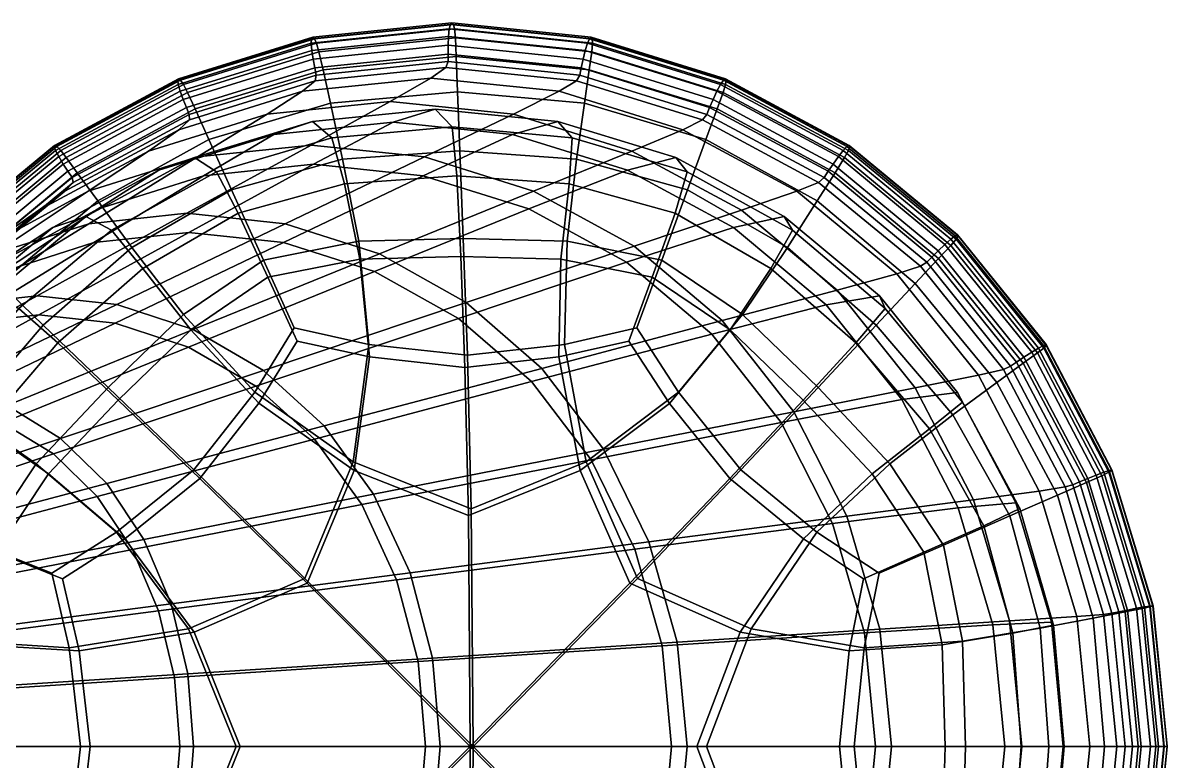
# Model space of a CAD drawing. Extents: x -2.36 to 6.61, y -1.55 to 1.55.
# Drawn here: x 5.462 to 6.605, y -0.014 to 0.724 of the extents above; entities that cross this region are included whole.
import ezdxf

# ---------------------------------------------------------------- set-up
doc = ezdxf.new("R2010")
doc.units = 0
doc.layers.add('HEAD', color=252, linetype='CONTINUOUS')

msp = doc.modelspace()

# ---------------------------------------------------------------- meshes
at = {"layer": 'HEAD'}
mesh = msp.add_polyface(dxfattribs=at)
corners = [(5.8618, 0.5708, 1.8595), (5.7222, 0.5041, 1.7092), (5.6276, 0.514, 1.7332), (5.752, 0.5822, 1.8814), (5.8905, 0.6197, 2.0827), (5.8736, 0.6372, 2.0404), (5.751, 0.625, 2.0599), (5.7703, 0.6088, 2.1008), (5.7832, 0.5627, 2.1423), (5.6553, 0.5747, 2.1179), (5.6769, 0.5334, 2.1568), (5.8954, 0.5708, 2.1268), (5.8318, 0.6244, 1.9799), (5.6421, 0.5707, 1.9033), (5.7125, 0.6121, 2.0004), (5.951, 0.6121, 1.9593), (5.9962, 0.625, 2.0204), (6.0106, 0.6088, 2.0628), (6.0074, 0.5627, 2.1068), (5.6257, 0.5332, 1.727), (5.7237, 0.5228, 1.7013), (5.863, 0.5896, 1.8486), (5.7497, 0.6014, 1.8719), (5.7502, 0.7078, 2.0696), (5.889, 0.7221, 2.0475), (5.8904, 0.7236, 2.0565), (5.7513, 0.7093, 2.0787), (5.7499, 0.7033, 2.062), (5.8878, 0.7175, 2.0401), (5.753, 0.7078, 2.0876), (5.8919, 0.7221, 2.0655), (5.893, 0.7175, 2.073), (5.7551, 0.7033, 2.0949), (5.7575, 0.6947, 2.1004), (5.8939, 0.7087, 2.0788), (5.8947, 0.6901, 2.0883), (5.7617, 0.6768, 2.1091), (5.769, 0.6432, 2.1276), (5.896, 0.6547, 2.1084), (5.8982, 0.5958, 2.1459), (5.7811, 0.5874, 2.1621), (5.6475, 0.6071, 2.1459), (5.6702, 0.5567, 2.1775), (5.9017, 0.508, 2.2043), (5.7973, 0.5053, 2.2159), (5.8866, 0.6923, 2.0319), (5.8867, 0.7012, 2.0328), (5.7519, 0.6873, 2.0543), (5.7534, 0.6786, 2.0531), (5.8866, 0.6849, 2.0318), (5.7549, 0.6714, 2.0528), (5.8871, 0.7101, 2.0353), (5.7505, 0.696, 2.057), (6.0197, 0.6786, 2.0108), (6.0215, 0.6873, 2.0114), (6.0183, 0.6714, 2.0109), (5.7057, 0.6324, 1.9862), (5.6363, 0.5896, 1.8954), (5.8288, 0.6451, 1.9644), (5.7412, 0.6552, 2.0329), (5.8694, 0.6684, 2.0118), (5.7539, 0.6656, 2.0502), (5.8844, 0.679, 2.0293), (5.9977, 0.6552, 1.9908), (6.015, 0.6656, 2.0085), (5.9519, 0.6324, 1.9426)]
mesh.append_faces([[corners[k] for k in face] for face in [(0, 1, 2, 3), (4, 5, 6, 7), (8, 7, 9, 10), (11, 4, 7, 8), (12, 3, 13, 14), (5, 12, 14, 6), (15, 0, 3, 12), (16, 15, 12, 5), (17, 16, 5, 4), (18, 17, 4, 11), (19, 20, 21, 22), (23, 24, 25, 26), (27, 28, 24, 23), (29, 30, 31, 32), (26, 25, 30, 29), (33, 34, 35, 36), (32, 31, 34, 33), (37, 38, 39, 40), (36, 35, 38, 37), (41, 37, 40, 42), (39, 43, 44, 40), (45, 46, 47, 48), (49, 45, 48, 50), (51, 28, 27, 52), (46, 51, 52, 47), (53, 54, 46, 45), (55, 53, 45, 49), (56, 57, 22, 58), (59, 56, 58, 60), (61, 59, 60, 62), (50, 61, 62, 49), (62, 60, 63, 64), (49, 62, 64, 55), (58, 22, 21, 65), (60, 58, 65, 63)]])
mesh = msp.add_polyface(dxfattribs=at)
corners = [(6.2306, 0.5165, 2.0281), (6.2225, 0.5299, 1.984), (6.114, 0.5889, 2.0011), (6.1255, 0.5747, 2.0437), (6.1717, 0.519, 1.9214), (6.0658, 0.5764, 1.9395), (5.9674, 0.5376, 1.8386), (5.8618, 0.5708, 1.8595), (5.951, 0.6121, 1.9593), (5.9962, 0.625, 2.0204), (6.0106, 0.6088, 2.0628), (6.1134, 0.5334, 2.0877), (6.0074, 0.5627, 2.1068), (6.0278, 0.7078, 2.0254), (6.1616, 0.6663, 2.0042), (6.1636, 0.6677, 2.0131), (6.0296, 0.7093, 2.0344), (6.0258, 0.7033, 2.0181), (6.1587, 0.6621, 1.997), (5.889, 0.7221, 2.0475), (5.8904, 0.7236, 2.0565), (5.8878, 0.7175, 2.0401), (6.0307, 0.7078, 2.0434), (6.1644, 0.6663, 2.0222), (6.1639, 0.6621, 2.0299), (6.031, 0.7033, 2.051), (5.8919, 0.7221, 2.0655), (5.893, 0.7175, 2.073), (6.0302, 0.6947, 2.057), (6.1614, 0.6541, 2.0361), (6.1555, 0.6377, 2.0462), (6.0276, 0.6768, 2.0668), (5.8939, 0.7087, 2.0788), (5.8947, 0.6901, 2.0883), (6.0228, 0.6432, 2.0872), (6.1442, 0.6071, 2.0669), (6.1257, 0.5567, 2.105), (6.015, 0.5874, 2.1249), (5.896, 0.6547, 2.1084), (5.8982, 0.5958, 2.1459), (6.0055, 0.5053, 2.1827), (5.9017, 0.508, 2.2043), (6.0236, 0.696, 2.0136), (5.8871, 0.7101, 2.0353), (6.1551, 0.6553, 1.9927), (6.0215, 0.6873, 2.0114), (5.8867, 0.7012, 2.0328), (6.1514, 0.6471, 1.9907), (6.1479, 0.6389, 1.9904), (6.0197, 0.6786, 2.0108), (6.1451, 0.6321, 1.9907), (6.0183, 0.6714, 2.0109), (6.015, 0.6656, 2.0085), (5.9977, 0.6552, 1.9908), (6.1212, 0.6168, 1.9705), (6.1407, 0.6266, 1.9884), (5.9519, 0.6324, 1.9426), (5.863, 0.5896, 1.8486), (5.972, 0.5553, 1.8263), (6.0703, 0.5955, 1.9216), (6.0725, 0.5002, 1.8059), (6.1797, 0.5362, 1.9024), (6.2352, 0.5553, 1.9518)]
mesh.append_faces([[corners[k] for k in face] for face in [(0, 1, 2, 3), (1, 4, 5, 2), (5, 6, 7, 8), (2, 5, 8, 9), (3, 2, 9, 10), (11, 3, 10, 12), (13, 14, 15, 16), (17, 18, 14, 13), (19, 13, 16, 20), (21, 17, 13, 19), (22, 23, 24, 25), (16, 15, 23, 22), (26, 22, 25, 27), (20, 16, 22, 26), (28, 29, 30, 31), (25, 24, 29, 28), (32, 28, 31, 33), (27, 25, 28, 32), (34, 35, 36, 37), (31, 30, 35, 34), (38, 34, 37, 39), (33, 31, 34, 38), (40, 41, 39, 37), (42, 17, 21, 43), (44, 18, 17, 42), (45, 42, 43, 46), (47, 44, 42, 45), (48, 47, 45, 49), (50, 48, 49, 51), (52, 53, 54, 55), (51, 52, 55, 50), (56, 57, 58, 59), (53, 56, 59, 54), (59, 58, 60, 61), (54, 59, 61, 62)]])
mesh = msp.add_polyface(dxfattribs=at)
corners = [(5.7703, 0.6088, 2.1008), (5.751, 0.625, 2.0599), (5.6331, 0.5889, 2.0786), (5.6553, 0.5747, 2.1179), (5.7125, 0.6121, 2.0004), (5.6421, 0.5707, 1.9033), (5.5362, 0.5375, 1.9245), (5.5976, 0.5763, 2.0202), (5.4916, 0.5189, 2.0386), (5.5245, 0.5299, 2.0963), (5.5502, 0.5165, 2.1355), (5.5275, 0.5228, 1.7529), (5.6257, 0.5332, 1.727), (5.7497, 0.6014, 1.8719), (5.6363, 0.5896, 1.8954), (5.4929, 0.5999, 2.1105), (5.6164, 0.6663, 2.0909), (5.6173, 0.6677, 2.1), (5.4935, 0.6011, 2.1197), (5.4943, 0.5961, 2.1027), (5.617, 0.6621, 2.0831), (5.7502, 0.7078, 2.0696), (5.7513, 0.7093, 2.0787), (5.7499, 0.7033, 2.062), (5.6193, 0.6663, 2.1089), (5.753, 0.7078, 2.0876), (5.7551, 0.7033, 2.0949), (5.6222, 0.6621, 2.1161), (5.4958, 0.5999, 2.1285), (5.4995, 0.5961, 2.1356), (5.5051, 0.5889, 2.1406), (5.6263, 0.6541, 2.1212), (5.6338, 0.6377, 2.1292), (5.5161, 0.5738, 2.1482), (5.7575, 0.6947, 2.1004), (5.7617, 0.6768, 2.1091), (5.769, 0.6432, 2.1276), (5.6475, 0.6071, 2.1459), (5.5365, 0.5456, 2.1646), (5.7534, 0.6786, 2.0531), (5.7519, 0.6873, 2.0543), (5.622, 0.6471, 2.075), (5.6252, 0.6389, 2.0735), (5.7549, 0.6714, 2.0528), (5.628, 0.6321, 2.0729), (5.7505, 0.696, 2.057), (5.619, 0.6553, 2.0779), (5.4976, 0.5899, 2.0973), (5.5021, 0.5825, 2.094), (5.5068, 0.5752, 2.0924), (5.5109, 0.569, 2.0916), (5.512, 0.5641, 2.0888), (5.5036, 0.5553, 2.072), (5.6177, 0.6168, 2.0532), (5.6282, 0.6266, 2.0703), (5.4776, 0.5362, 2.0268), (5.5871, 0.5955, 2.0073), (5.5271, 0.5553, 1.918), (5.7057, 0.6324, 1.9862), (5.7412, 0.6552, 2.0329), (5.7539, 0.6656, 2.0502)]
mesh.append_faces([[corners[k] for k in face] for face in [(0, 1, 2, 3), (4, 5, 6, 7), (1, 4, 7, 2), (2, 7, 8, 9), (3, 2, 9, 10), (11, 12, 13, 14), (15, 16, 17, 18), (19, 20, 16, 15), (16, 21, 22, 17), (20, 23, 21, 16), (24, 25, 26, 27), (17, 22, 25, 24), (28, 24, 27, 29), (18, 17, 24, 28), (30, 31, 32, 33), (29, 27, 31, 30), (31, 34, 35, 32), (27, 26, 34, 31), (32, 35, 36, 37), (33, 32, 37, 38), (39, 40, 41, 42), (43, 39, 42, 44), (45, 23, 20, 46), (40, 45, 46, 41), (46, 20, 19, 47), (41, 46, 47, 48), (42, 41, 48, 49), (44, 42, 49, 50), (51, 52, 53, 54), (50, 51, 54, 44), (52, 55, 56, 53), (56, 57, 14, 58), (53, 56, 58, 59), (54, 53, 59, 60), (44, 54, 60, 43)]])
mesh = msp.add_polyface(dxfattribs=at)
corners = [(6.3232, 0.4382, 2.0145), (6.3177, 0.4506, 1.969), (6.2225, 0.5299, 1.984), (6.2306, 0.5165, 2.0281), (6.294, 0.4036, 2.0637), (6.209, 0.4781, 2.0749), (6.2643, 0.4417, 1.9056), (6.1717, 0.519, 1.9214), (6.3399, 0.347, 1.8927), (6.2194, 0.3241, 1.7893), (6.1501, 0.4124, 1.8027), (6.3957, 0.354, 1.9561), (6.2414, 0.3465, 2.1326), (6.3103, 0.2728, 2.1167), (6.3675, 0.3176, 2.0498), (6.1683, 0.4167, 2.1393), (6.1616, 0.6663, 2.0042), (6.2851, 0.5999, 1.9845), (6.2873, 0.6011, 1.9934), (6.1636, 0.6677, 2.0131), (6.1587, 0.6621, 1.997), (6.2814, 0.5961, 1.9775), (6.1644, 0.6663, 2.0222), (6.2879, 0.5999, 2.0025), (6.2866, 0.5961, 2.0104), (6.1639, 0.6621, 2.0299), (6.2826, 0.5889, 2.0169), (6.3888, 0.5011, 2), (6.3766, 0.4879, 2.0116), (6.2733, 0.5738, 2.0278), (6.1614, 0.6541, 2.0361), (6.1555, 0.6377, 2.0462), (6.2553, 0.5456, 2.0502), (6.3532, 0.463, 2.0356), (6.3143, 0.4213, 2.0797), (6.2256, 0.4991, 2.0915), (6.1442, 0.6071, 2.0669), (6.1257, 0.5567, 2.105), (6.3279, 0.2828, 2.1315), (6.2565, 0.3592, 2.1479), (6.3909, 0.3316, 2.0652), (6.1792, 0.2768, 2.2305), (6.1169, 0.3543, 2.2286), (6.1807, 0.4319, 2.1549), (6.2663, 0.5752, 1.9715), (6.2713, 0.5825, 1.9717), (6.1514, 0.6471, 1.9907), (6.1479, 0.6389, 1.9904), (6.37, 0.4895, 1.955), (6.3764, 0.4958, 1.955), (6.2623, 0.569, 1.9721), (6.1451, 0.6321, 1.9907), (6.3649, 0.4843, 1.9557), (6.2766, 0.5899, 1.9733), (6.1551, 0.6553, 1.9927), (6.383, 0.5021, 1.9564), (6.3889, 0.5073, 1.9604), (6.2754, 0.4564, 1.8855), (6.1604, 0.4259, 1.7881), (6.232, 0.3347, 1.7739), (6.3534, 0.3586, 1.8719), (6.2352, 0.5553, 1.9518), (6.1797, 0.5362, 1.9024), (6.335, 0.4727, 1.9355), (6.2568, 0.5641, 1.9699), (6.3585, 0.4802, 1.9536), (6.1407, 0.6266, 1.9884), (6.1212, 0.6168, 1.9705)]
mesh.append_faces([[corners[k] for k in face] for face in [(0, 1, 2, 3), (4, 0, 3, 5), (1, 6, 7, 2), (8, 9, 10, 6), (11, 8, 6, 1), (4, 12, 13, 14), (15, 12, 4, 5), (16, 17, 18, 19), (20, 21, 17, 16), (22, 23, 24, 25), (19, 18, 23, 22), (26, 27, 28, 29), (30, 26, 29, 31), (25, 24, 26, 30), (32, 33, 34, 35), (29, 28, 33, 32), (36, 32, 35, 37), (31, 29, 32, 36), (38, 39, 34, 40), (39, 41, 42, 43), (34, 39, 43, 35), (44, 45, 46, 47), (48, 49, 45, 44), (50, 44, 47, 51), (52, 48, 44, 50), (53, 21, 20, 54), (55, 56, 21, 53), (45, 53, 54, 46), (49, 55, 53, 45), (57, 58, 59, 60), (61, 62, 57, 63), (64, 61, 63, 65), (66, 67, 61, 64), (50, 64, 65, 52), (51, 66, 64, 50)]])
mesh = msp.add_polyface(dxfattribs=at)
corners = [(5.6276, 0.514, 1.7332), (5.4777, 0.4317, 1.5565), (5.4011, 0.4233, 1.5835), (5.5327, 0.5039, 1.7574), (5.6421, 0.5707, 1.9033), (5.4413, 0.4747, 1.7808), (5.5362, 0.5375, 1.9245), (5.752, 0.5822, 1.8814), (5.6945, 0.3604, 1.4818), (5.4922, 0.2927, 1.299), (5.4414, 0.3238, 1.3239), (5.6272, 0.3994, 1.5047), (5.3859, 0.3429, 1.3516), (5.554, 0.4235, 1.5299), (5.7222, 0.5041, 1.7092), (5.8131, 0.475, 1.6863), (5.5976, 0.5763, 2.0202), (5.4384, 0.4841, 1.944), (5.4916, 0.5189, 2.0386), (5.5245, 0.5299, 2.0963), (5.3987, 0.4416, 2.0545), (5.4293, 0.4506, 2.1119), (5.5502, 0.5165, 2.1355), (5.4577, 0.4382, 2.151), (5.5815, 0.4781, 2.1742), (5.4967, 0.4036, 2.1899), (5.6769, 0.5334, 2.1568), (5.6553, 0.5747, 2.1179), (5.6295, 0.4167, 2.225), (5.6976, 0.3433, 2.278), (5.7357, 0.4053, 2.251), (5.7065, 0.4694, 2.2066), (5.5569, 0.3465, 2.2414), (5.6385, 0.2681, 2.2989), (5.4873, 0.2728, 2.2476), (5.423, 0.3177, 2.1993), (5.3961, 0.4421, 1.581), (5.476, 0.4508, 1.5521), (5.6257, 0.5332, 1.727), (5.5275, 0.5228, 1.7529), (5.4328, 0.4926, 1.778), (5.6363, 0.5896, 1.8954), (5.5271, 0.5553, 1.918), (5.3875, 0.3615, 1.3459), (5.4459, 0.3411, 1.3162), (5.6319, 0.4169, 1.4966), (5.5556, 0.4421, 1.5236), (5.4993, 0.3081, 1.2895), (5.5456, 0.2631, 1.2668), (5.7629, 0.3207, 1.4511), (5.702, 0.376, 1.4721), (5.8179, 0.4926, 1.6769), (5.7237, 0.5228, 1.7013), (5.399, 0.5011, 2.1575), (5.5051, 0.5889, 2.1406), (5.5161, 0.5738, 2.1482), (5.4128, 0.4879, 2.1649), (5.5365, 0.5456, 2.1646), (5.6475, 0.6071, 2.1459), (5.6702, 0.5567, 2.1775), (5.5706, 0.4991, 2.1956), (5.4388, 0.463, 2.1811), (5.4821, 0.4213, 2.212), (5.6221, 0.4319, 2.2437), (5.547, 0.3592, 2.2607), (5.6934, 0.3543, 2.296), (5.6325, 0.2768, 2.3175), (5.702, 0.4865, 2.2248), (5.7327, 0.4186, 2.2685), (5.4749, 0.2828, 2.2671), (5.4052, 0.3316, 2.2219), (5.4083, 0.4843, 2.1079), (5.4104, 0.4802, 2.105), (5.512, 0.5641, 2.0888), (5.5109, 0.569, 2.0916), (5.4776, 0.5362, 2.0268), (5.4262, 0.5002, 1.9389), (5.5871, 0.5955, 2.0073)]
mesh.append_faces([[corners[k] for k in face] for face in [(0, 1, 2, 3), (4, 3, 5, 6), (7, 0, 3, 4), (8, 9, 10, 11), (11, 10, 12, 13), (14, 13, 1, 0), (15, 11, 13, 14), (16, 6, 17, 18), (19, 18, 20, 21), (22, 19, 21, 23), (24, 22, 23, 25), (26, 27, 22, 24), (28, 29, 30, 31), (32, 33, 29, 28), (24, 28, 31, 26), (25, 32, 28, 24), (34, 32, 25, 35), (36, 37, 38, 39), (40, 39, 41, 42), (43, 44, 45, 46), (47, 48, 49, 50), (44, 47, 50, 45), (46, 45, 51, 52), (37, 46, 52, 38), (53, 54, 55, 56), (57, 58, 59, 60), (61, 57, 60, 62), (56, 55, 57, 61), (63, 64, 62, 60), (65, 66, 64, 63), (67, 63, 60, 59), (68, 65, 63, 67), (62, 64, 69, 70), (71, 72, 73, 74), (75, 76, 42, 77)]])
mesh = msp.add_polyface(dxfattribs=at)
corners = [(5.5327, 0.5039, 1.7574), (5.4011, 0.4233, 1.5835), (5.3272, 0.399, 1.6096), (5.4413, 0.4747, 1.7808), (5.4777, 0.4317, 1.5565), (5.3279, 0.3493, 1.3808), (5.2695, 0.3426, 1.4105), (5.4384, 0.4841, 1.944), (5.357, 0.4278, 1.8023), (5.2833, 0.3644, 1.8208), (5.3528, 0.4122, 1.961), (5.5362, 0.5375, 1.9245), (5.554, 0.4235, 1.5299), (5.3859, 0.3429, 1.3516), (5.4577, 0.4382, 2.151), (5.4293, 0.4506, 2.1119), (5.3511, 0.354, 2.1242), (5.3802, 0.3444, 2.1623), (5.4967, 0.4036, 2.1899), (5.423, 0.3177, 2.1993), (5.3987, 0.4416, 2.0545), (5.3229, 0.347, 2.0674), (5.4916, 0.5189, 2.0386), (5.2648, 0.3615, 1.4091), (5.3264, 0.3684, 1.3772), (5.476, 0.4508, 1.5521), (5.3961, 0.4421, 1.581), (5.3191, 0.4169, 1.6091), (5.5275, 0.5228, 1.7529), (5.4328, 0.4926, 1.778), (5.3454, 0.4439, 1.8011), (5.5271, 0.5553, 1.918), (5.4262, 0.5002, 1.9389), (5.3875, 0.3615, 1.3459), (5.5556, 0.4421, 1.5236), (5.3848, 0.5106, 2.1277), (5.4929, 0.5999, 2.1105), (5.4935, 0.6011, 2.1197), (5.3851, 0.5116, 2.1369), (5.3868, 0.5073, 2.1198), (5.4943, 0.5961, 2.1027), (5.3876, 0.5106, 2.1457), (5.4958, 0.5999, 2.1285), (5.4995, 0.5961, 2.1356), (5.392, 0.5073, 2.1527), (5.3123, 0.3937, 2.1712), (5.399, 0.5011, 2.1575), (5.4128, 0.4879, 2.1649), (5.328, 0.3834, 2.1781), (5.3044, 0.3985, 2.1666), (5.357, 0.3639, 2.1931), (5.4388, 0.463, 2.1811), (5.4821, 0.4213, 2.212), (5.4052, 0.3316, 2.2219), (5.5051, 0.5889, 2.1406), (5.4031, 0.4895, 2.1089), (5.397, 0.4958, 2.1107), (5.3114, 0.3895, 2.1244), (5.3186, 0.3845, 2.1223), (5.4083, 0.4843, 2.1079), (5.3246, 0.3804, 2.1212), (5.3912, 0.5021, 2.1142), (5.3045, 0.3944, 2.128), (5.4976, 0.5899, 2.0973), (5.5021, 0.5825, 2.094), (5.5068, 0.5752, 2.0924), (5.5109, 0.569, 2.0916), (5.3223, 0.3713, 2.1017), (5.3037, 0.3586, 2.0575), (5.3818, 0.4564, 2.0437), (5.4037, 0.4727, 2.0884), (5.3274, 0.3772, 2.1183), (5.4104, 0.4802, 2.105), (5.5036, 0.5553, 2.072), (5.512, 0.5641, 2.0888), (5.338, 0.4259, 1.957), (5.4776, 0.5362, 2.0268)]
mesh.append_faces([[corners[k] for k in face] for face in [(0, 1, 2, 3), (4, 5, 6, 1), (7, 8, 9, 10), (11, 3, 8, 7), (12, 13, 5, 4), (14, 15, 16, 17), (18, 14, 17, 19), (15, 20, 21, 16), (22, 7, 10, 20), (23, 24, 25, 26), (27, 26, 28, 29), (30, 29, 31, 32), (24, 33, 34, 25), (35, 36, 37, 38), (39, 40, 36, 35), (41, 42, 43, 44), (38, 37, 42, 41), (45, 46, 47, 48), (49, 44, 46, 45), (50, 51, 52, 53), (48, 47, 51, 50), (44, 43, 54, 46), (55, 56, 57, 58), (59, 55, 58, 60), (56, 61, 62, 57), (63, 40, 39, 61), (64, 63, 61, 56), (65, 64, 56, 55), (66, 65, 55, 59), (67, 68, 69, 70), (71, 67, 70, 72), (60, 71, 72, 59), (72, 70, 73, 74), (69, 75, 32, 76), (70, 69, 76, 73)]])
mesh = msp.add_polyface(dxfattribs=at)
corners = [(6.4004, 0.3444, 2.0013), (6.3957, 0.354, 1.9561), (6.3177, 0.4506, 1.969), (6.3232, 0.4382, 2.0145), (6.3675, 0.3176, 2.0498), (6.294, 0.4036, 2.0637), (6.2851, 0.5999, 1.9845), (6.3932, 0.5106, 1.9673), (6.3957, 0.5116, 1.9762), (6.2873, 0.6011, 1.9934), (6.2814, 0.5961, 1.9775), (6.3889, 0.5073, 1.9604), (6.2879, 0.5999, 2.0025), (6.3961, 0.5106, 1.9853), (6.3941, 0.5073, 1.9933), (6.2866, 0.5961, 2.0104), (6.4814, 0.4011, 1.9533), (6.5471, 0.276, 1.9429), (6.5499, 0.2766, 1.9517), (6.4841, 0.4019, 1.9621), (6.4765, 0.3985, 1.9464), (6.5417, 0.2743, 1.9361), (6.4843, 0.4011, 1.9713), (6.5499, 0.276, 1.9609), (6.5469, 0.2743, 1.969), (6.4817, 0.3985, 1.9794), (6.3888, 0.5011, 2), (6.2826, 0.5889, 2.0169), (6.4754, 0.3937, 1.9862), (6.5399, 0.2709, 1.9759), (6.5244, 0.2641, 1.9875), (6.4613, 0.3834, 1.9979), (6.3766, 0.4879, 2.0116), (6.4954, 0.2515, 2.0111), (6.4348, 0.3639, 2.0217), (6.3532, 0.463, 2.0356), (6.3909, 0.3316, 2.0652), (6.3143, 0.4213, 2.0797), (6.4697, 0.3944, 1.9426), (6.383, 0.5021, 1.9564), (6.5342, 0.2714, 1.9324), (6.462, 0.3895, 1.9413), (6.3764, 0.4958, 1.955), (6.5257, 0.268, 1.9312), (6.4546, 0.3845, 1.9416), (6.37, 0.4895, 1.955), (6.5175, 0.2646, 1.9316), (6.4485, 0.3804, 1.9424), (6.3649, 0.4843, 1.9557), (6.5108, 0.2618, 1.9325), (6.4414, 0.3772, 1.9404), (6.4164, 0.3713, 1.9222), (6.477, 0.2555, 1.9123), (6.5031, 0.2596, 1.9306), (6.3585, 0.4802, 1.9536), (6.335, 0.4727, 1.9355), (6.2754, 0.4564, 1.8855), (6.3534, 0.3586, 1.8719)]
mesh.append_faces([[corners[k] for k in face] for face in [(0, 1, 2, 3), (4, 0, 3, 5), (6, 7, 8, 9), (10, 11, 7, 6), (12, 13, 14, 15), (9, 8, 13, 12), (16, 17, 18, 19), (20, 21, 17, 16), (7, 16, 19, 8), (11, 20, 16, 7), (22, 23, 24, 25), (19, 18, 23, 22), (13, 22, 25, 14), (8, 19, 22, 13), (15, 14, 26, 27), (28, 29, 30, 31), (25, 24, 29, 28), (26, 28, 31, 32), (14, 25, 28, 26), (31, 30, 33, 34), (35, 34, 36, 37), (32, 31, 34, 35), (38, 20, 11, 39), (40, 21, 20, 38), (41, 38, 39, 42), (43, 40, 38, 41), (44, 41, 42, 45), (46, 43, 41, 44), (47, 44, 45, 48), (49, 46, 44, 47), (50, 51, 52, 53), (54, 55, 51, 50), (47, 50, 53, 49), (48, 54, 50, 47), (55, 56, 57, 51)]])
mesh = msp.add_polyface(dxfattribs=at)
corners = [(5.8969, 0.4282, 1.6655), (5.6945, 0.3604, 1.4818), (5.6272, 0.3994, 1.5047), (5.8131, 0.475, 1.6863), (5.97, 0.3649, 1.6475), (5.753, 0.3075, 1.4622), (6.0649, 0.4843, 1.8194), (5.9674, 0.5376, 1.8386), (6.1501, 0.4124, 1.8027), (5.7222, 0.5041, 1.7092), (5.8618, 0.5708, 1.8595), (6.209, 0.4781, 2.0749), (6.2306, 0.5165, 2.0281), (6.1255, 0.5747, 2.0437), (6.1134, 0.5334, 2.0877), (6.1717, 0.519, 1.9214), (6.0658, 0.5764, 1.9395), (6.2643, 0.4417, 1.9056), (5.9993, 0.4875, 2.1662), (5.9973, 0.3896, 2.2302), (6.0672, 0.4053, 2.1981), (6.0905, 0.4694, 2.1456), (5.8992, 0.49, 2.187), (5.9033, 0.3792, 2.2567), (6.0074, 0.5627, 2.1068), (5.8954, 0.5708, 2.1268), (6.1683, 0.4167, 2.1393), (6.1077, 0.3432, 2.2126), (5.7984, 0.4875, 2.1981), (5.7832, 0.5627, 2.1423), (5.808, 0.3896, 2.2604), (5.7065, 0.4694, 2.2066), (5.6769, 0.5334, 2.1568), (5.7357, 0.4053, 2.251), (5.9046, 0.4439, 1.6546), (5.9803, 0.3782, 1.6354), (6.1604, 0.4259, 1.7881), (6.0725, 0.5002, 1.8059), (5.702, 0.376, 1.4721), (5.7629, 0.3207, 1.4511), (5.8179, 0.4926, 1.6769), (5.972, 0.5553, 1.8263), (5.6319, 0.4169, 1.4966), (5.7237, 0.5228, 1.7013), (5.863, 0.5896, 1.8486), (6.0418, 0.2974, 1.6201), (6.232, 0.3347, 1.7739), (6.1807, 0.4319, 2.1549), (6.1169, 0.3543, 2.2286), (6.0751, 0.4186, 2.214), (6.1001, 0.4865, 2.1615), (6.2256, 0.4991, 2.0915), (6.1257, 0.5567, 2.105), (6.0247, 0.2846, 2.2966), (6.0029, 0.4022, 2.2468), (5.9059, 0.3914, 2.274), (5.9017, 0.508, 2.2043), (6.0055, 0.5053, 2.1827), (6.015, 0.5874, 2.1249), (5.7973, 0.5053, 2.2159), (5.8075, 0.4022, 2.2779), (5.7327, 0.4186, 2.2685), (5.702, 0.4865, 2.2248), (5.7811, 0.5874, 2.1621), (5.6702, 0.5567, 2.1775), (5.7919, 0.2846, 2.3337), (5.6934, 0.3543, 2.296), (6.1797, 0.5362, 1.9024), (6.2754, 0.4564, 1.8855)]
mesh.append_faces([[corners[k] for k in face] for face in [(0, 1, 2, 3), (4, 5, 1, 0), (6, 0, 3, 7), (8, 4, 0, 6), (7, 3, 9, 10), (11, 12, 13, 14), (15, 6, 7, 16), (17, 8, 6, 15), (18, 19, 20, 21), (22, 23, 19, 18), (24, 18, 21, 14), (25, 22, 18, 24), (21, 26, 11, 14), (20, 27, 26, 21), (28, 22, 25, 29), (30, 23, 22, 28), (31, 28, 29, 32), (33, 30, 28, 31), (34, 35, 36, 37), (38, 39, 35, 34), (40, 34, 37, 41), (42, 38, 34, 40), (43, 40, 41, 44), (35, 45, 46, 36), (47, 48, 49, 50), (51, 47, 50, 52), (48, 53, 54, 49), (54, 55, 56, 57), (50, 57, 58, 52), (49, 54, 57, 50), (59, 60, 61, 62), (56, 55, 60, 59), (63, 59, 62, 64), (60, 65, 66, 61), (67, 37, 36, 68)]])
mesh = msp.add_polyface(dxfattribs=at)
corners = [(6.1006, 0.1007, 1.6164), (5.8568, 0.085, 1.4289), (5.8352, 0.1667, 1.4356), (6.0733, 0.1976, 1.6228), (6.1099, 0.0001, 1.6143), (5.8641, 0.0001, 1.4267), (5.6131, 0.0693, 1.2423), (5.5972, 0.1359, 1.2494), (5.6184, 0.0001, 1.24), (6.0294, 0.2869, 1.6332), (5.8003, 0.242, 1.4467), (5.753, 0.3075, 1.4622), (5.97, 0.3649, 1.6475), (6.2194, 0.3241, 1.7893), (6.1501, 0.4124, 1.8027), (6.2708, 0.2231, 1.7795), (6.0683, 0.1633, 2.2945), (5.9087, 0, 2.3486), (6.1351, 0, 2.2838), (6.1784, 0.1144, 2.2538), (6.1681, 0.2681, 2.2145), (6.2416, 0.2077, 2.1912), (6.0187, 0.2762, 2.2793), (6.1077, 0.3432, 2.2126), (5.907, 0.231, 2.3202), (5.9973, 0.3896, 2.2302), (6.0672, 0.4053, 2.1981), (5.9033, 0.3792, 2.2567), (6.2414, 0.3465, 2.1326), (6.1683, 0.4167, 2.1393), (5.7927, 0.2762, 2.3154), (5.808, 0.3896, 2.2604), (5.7458, 0.1633, 2.3459), (5.6976, 0.3433, 2.278), (5.7357, 0.4053, 2.251), (5.6385, 0.2681, 2.2989), (5.679, 0, 2.3566), (5.633, 0.1144, 2.3409), (5.6266, 0.0728, 1.2287), (5.6323, 0, 1.2262), (5.8788, 0, 1.413), (5.8711, 0.0886, 1.4154), (5.6099, 0.1429, 1.2363), (5.8486, 0.1738, 1.4226), (6.1253, 0, 1.5999), (6.1156, 0.1043, 1.6022), (6.0873, 0.2048, 1.609), (6.0418, 0.2974, 1.6201), (6.2851, 0.2304, 1.7634), (6.232, 0.3347, 1.7739), (5.8122, 0.2523, 1.4345), (5.7629, 0.3207, 1.4511), (5.9803, 0.3782, 1.6354), (6.1447, 0, 2.3011), (5.9115, 0, 2.3675), (6.0759, 0.1682, 2.312), (6.1894, 0.1179, 2.2704), (6.0247, 0.2846, 2.2966), (5.9097, 0.2379, 2.3385), (5.9059, 0.3914, 2.274), (6.0029, 0.4022, 2.2468), (6.1792, 0.2768, 2.2305), (6.1169, 0.3543, 2.2286), (5.7919, 0.2846, 2.3337), (5.7436, 0.1682, 2.3649), (5.6325, 0.2768, 2.3175), (5.6934, 0.3543, 2.296), (5.8075, 0.4022, 2.2779), (5.6747, 0, 2.3759), (5.6273, 0.1179, 2.3598)]
mesh.append_faces([[corners[k] for k in face] for face in [(0, 1, 2, 3), (4, 5, 1, 0), (1, 6, 7, 2), (5, 8, 6, 1), (9, 10, 11, 12), (3, 2, 10, 9), (13, 9, 12, 14), (15, 3, 9, 13), (16, 17, 18, 19), (20, 16, 19, 21), (22, 16, 20, 23), (24, 17, 16, 22), (25, 22, 23, 26), (27, 24, 22, 25), (23, 20, 28, 29), (30, 24, 27, 31), (32, 17, 24, 30), (33, 30, 31, 34), (35, 32, 30, 33), (36, 17, 32, 37), (38, 39, 40, 41), (42, 38, 41, 43), (41, 40, 44, 45), (43, 41, 45, 46), (47, 46, 48, 49), (50, 43, 46, 47), (51, 50, 47, 52), (53, 54, 55, 56), (57, 58, 59, 60), (55, 54, 58, 57), (61, 55, 57, 62), (63, 64, 65, 66), (58, 54, 64, 63), (59, 58, 63, 67), (64, 54, 68, 69)]])
mesh = msp.add_polyface(dxfattribs=at)
corners = [(6.3028, 0.1137, 1.7734), (6.1006, 0.1007, 1.6164), (6.0733, 0.1976, 1.6228), (6.2708, 0.2231, 1.7795), (6.3138, 0.0001, 1.7714), (6.1099, 0.0001, 1.6143), (6.431, 0.1217, 1.8773), (6.3961, 0.2389, 1.8831), (6.4429, 0.0001, 1.8754), (6.4894, 0.1244, 1.9412), (6.4538, 0.2439, 1.9466), (6.2194, 0.3241, 1.7893), (6.3399, 0.347, 1.8927), (6.3957, 0.354, 1.9561), (6.4578, 0.238, 1.9913), (6.4004, 0.3444, 2.0013), (6.422, 0.2209, 2.0389), (6.3675, 0.3176, 2.0498), (6.3103, 0.2728, 2.1167), (6.2416, 0.2077, 2.1912), (6.3016, 0.1679, 2.1608), (6.362, 0.1944, 2.1024), (6.2414, 0.3465, 2.1326), (6.1681, 0.2681, 2.2145), (6.1784, 0.1144, 2.2538), (6.1351, 0, 2.2838), (6.2777, 0, 2.197), (6.2873, 0.0959, 2.1839), (6.3803, 0.1017, 2.1056), (6.3831, 0, 2.1101), (6.4591, 0, 2.0376), (6.451, 0.1135, 2.0366), (6.1156, 0.1043, 1.6022), (6.1253, 0, 1.5999), (6.3295, 0, 1.7547), (6.3181, 0.1174, 1.7569), (6.0873, 0.2048, 1.609), (6.2851, 0.2304, 1.7634), (6.4348, 0.3639, 2.0217), (6.4954, 0.2515, 2.0111), (6.4478, 0.2306, 2.0538), (6.3909, 0.3316, 2.0652), (6.4005, 0.1054, 2.1199), (6.3023, 0.0989, 2.1992), (6.3173, 0.1734, 2.1755), (6.3815, 0.2015, 2.1167), (6.4034, 0, 2.1245), (6.2924, 0, 2.2125), (6.4781, 0.1184, 2.0513), (6.4867, 0, 2.0523), (6.1894, 0.1179, 2.2704), (6.0759, 0.1682, 2.312), (6.1792, 0.2768, 2.2305), (6.2551, 0.2144, 2.2067), (6.1447, 0, 2.3011), (6.2565, 0.3592, 2.1479), (6.3279, 0.2828, 2.1315), (6.3534, 0.3586, 1.8719), (6.232, 0.3347, 1.7739), (6.4114, 0.2468, 1.8618), (6.4164, 0.3713, 1.9222), (6.477, 0.2555, 1.9123), (6.4475, 0.1257, 1.8556), (6.46, 0, 1.8534)]
mesh.append_faces([[corners[k] for k in face] for face in [(0, 1, 2, 3), (4, 5, 1, 0), (6, 0, 3, 7), (8, 4, 0, 6), (9, 6, 7, 10), (7, 3, 11, 12), (10, 7, 12, 13), (14, 10, 13, 15), (16, 14, 15, 17), (18, 19, 20, 21), (22, 23, 19, 18), (17, 18, 21, 16), (24, 25, 26, 27), (19, 24, 27, 20), (28, 29, 30, 31), (27, 26, 29, 28), (21, 28, 31, 16), (20, 27, 28, 21), (32, 33, 34, 35), (36, 32, 35, 37), (38, 39, 40, 41), (42, 43, 44, 45), (46, 47, 43, 42), (48, 42, 45, 40), (49, 46, 42, 48), (50, 51, 52, 53), (43, 50, 53, 44), (47, 54, 50, 43), (53, 52, 55, 56), (45, 56, 41, 40), (44, 53, 56, 45), (57, 58, 37, 59), (60, 57, 59, 61), (62, 35, 34, 63), (59, 37, 35, 62)]])
mesh = msp.add_polyface(dxfattribs=at)
corners = [(5.4922, 0.2927, 1.299), (5.3245, 0.2364, 1.1478), (5.2874, 0.2611, 1.1745), (5.4414, 0.3238, 1.3239), (5.5361, 0.2501, 1.2778), (5.3564, 0.2024, 1.1253), (5.753, 0.3075, 1.4622), (5.6945, 0.3604, 1.4818), (5.6131, 0.0693, 1.2423), (5.4111, 0.0563, 1.088), (5.4, 0.1102, 1.0954), (5.5972, 0.1359, 1.2494), (5.6184, 0.0001, 1.24), (5.4148, 0.0001, 1.0856), (5.5714, 0.197, 1.2612), (5.3817, 0.1597, 1.1078), (5.8003, 0.242, 1.4467), (5.8352, 0.1667, 1.4356), (5.4173, 0.1017, 2.2587), (5.5179, 0.0959, 2.3066), (5.5012, 0.1679, 2.2883), (5.4349, 0.1944, 2.2498), (5.4151, 0, 2.264), (5.5289, 0, 2.3164), (5.3394, 0.1135, 2.2125), (5.3682, 0.2209, 2.2056), (5.3315, 0, 2.216), (5.633, 0.1144, 2.3409), (5.7458, 0.1633, 2.3459), (5.6385, 0.2681, 2.2989), (5.5637, 0.2077, 2.2993), (5.679, 0, 2.3566), (5.5569, 0.3465, 2.2414), (5.4873, 0.2728, 2.2476), (5.423, 0.3177, 2.1993), (5.3314, 0.2519, 1.1382), (5.3655, 0.2155, 1.114), (5.5456, 0.2631, 1.2668), (5.4993, 0.3081, 1.2895), (5.2918, 0.2784, 1.1668), (5.4459, 0.3411, 1.3162), (5.5827, 0.2072, 1.249), (5.6099, 0.1429, 1.2363), (5.8486, 0.1738, 1.4226), (5.8122, 0.2523, 1.4345), (5.3925, 0.1699, 1.0952), (5.4121, 0.1172, 1.0819), (5.7629, 0.3207, 1.4511), (5.424, 0.0598, 1.074), (5.428, 0, 1.0713), (5.6323, 0, 1.2262), (5.6266, 0.0728, 1.2287), (5.4749, 0.2828, 2.2671), (5.5553, 0.2144, 2.318), (5.4906, 0.1734, 2.307), (5.4206, 0.2015, 2.2696), (5.547, 0.3592, 2.2607), (5.6325, 0.2768, 2.3175), (5.4052, 0.3316, 2.2219), (5.3481, 0.2306, 2.2287), (5.6273, 0.1179, 2.3598), (5.6747, 0, 2.3759), (5.5193, 0, 2.3355), (5.508, 0.0989, 2.3255), (5.7436, 0.1682, 2.3649), (5.4, 0, 2.2841), (5.4023, 0.1054, 2.2787)]
mesh.append_faces([[corners[k] for k in face] for face in [(0, 1, 2, 3), (4, 5, 1, 0), (6, 4, 0, 7), (8, 9, 10, 11), (12, 13, 9, 8), (14, 15, 5, 4), (11, 10, 15, 14), (16, 14, 4, 6), (17, 11, 14, 16), (18, 19, 20, 21), (22, 23, 19, 18), (24, 18, 21, 25), (26, 22, 18, 24), (27, 28, 29, 30), (19, 27, 30, 20), (23, 31, 27, 19), (30, 29, 32, 33), (21, 33, 34, 25), (20, 30, 33, 21), (35, 36, 37, 38), (39, 35, 38, 40), (41, 42, 43, 44), (45, 46, 42, 41), (37, 41, 44, 47), (36, 45, 41, 37), (48, 49, 50, 51), (46, 48, 51, 42), (52, 53, 54, 55), (56, 57, 53, 52), (58, 52, 55, 59), (60, 61, 62, 63), (53, 60, 63, 54), (57, 64, 60, 53), (63, 62, 65, 66), (54, 63, 66, 55)]])
mesh = msp.add_polyface(dxfattribs=at)
corners = [(6.4915, 0.1216, 1.9869), (6.4894, 0.1244, 1.9412), (6.4538, 0.2439, 1.9466), (6.4578, 0.238, 1.9913), (6.5023, 0, 1.9862), (6.5013, 0.0001, 1.9396), (6.451, 0.1135, 2.0366), (6.422, 0.2209, 2.0389), (6.4591, 0, 2.0376), (6.4429, 0.0001, 1.8754), (6.431, 0.1217, 1.8773), (6.588, 0.1406, 1.9364), (6.6021, 0, 1.9341), (6.605, 0, 1.9429), (6.5909, 0.1409, 1.9451), (6.5824, 0.1397, 1.9296), (6.5964, 0, 1.9274), (6.5471, 0.276, 1.9429), (6.5499, 0.2766, 1.9517), (6.5417, 0.2743, 1.9361), (6.5908, 0.1406, 1.9544), (6.605, 0, 1.9521), (6.6016, 0, 1.9603), (6.5876, 0.1397, 1.9625), (6.5499, 0.276, 1.9609), (6.5469, 0.2743, 1.969), (6.58, 0.138, 1.9696), (6.5938, 0, 1.9674), (6.5762, 0, 1.9799), (6.5631, 0.1347, 1.9817), (6.5399, 0.2709, 1.9759), (6.5244, 0.2641, 1.9875), (6.5311, 0.1285, 2.0064), (6.5425, 0, 2.0055), (6.4867, 0, 2.0523), (6.4781, 0.1184, 2.0513), (6.4954, 0.2515, 2.0111), (6.4478, 0.2306, 2.0538), (6.5567, 0.1348, 1.9254), (6.5655, 0.1365, 1.9249), (6.5257, 0.268, 1.9312), (6.5175, 0.2646, 1.9316), (6.5703, 0, 1.9232), (6.5792, 0, 1.9227), (6.5496, 0.1334, 1.9264), (6.5108, 0.2618, 1.9325), (6.563, 0, 1.9242), (6.5745, 0.1383, 1.926), (6.5342, 0.2714, 1.9324), (6.5884, 0, 1.9238), (6.5147, 0.1302, 1.9061), (6.4475, 0.1257, 1.8556), (6.46, 0, 1.8534), (6.5278, 0, 1.904), (6.477, 0.2555, 1.9123), (6.4114, 0.2468, 1.8618), (6.5415, 0.1322, 1.9244), (6.5548, 0, 1.9223), (6.5031, 0.2596, 1.9306)]
mesh.append_faces([[corners[k] for k in face] for face in [(0, 1, 2, 3), (4, 5, 1, 0), (6, 0, 3, 7), (8, 4, 0, 6), (5, 9, 10, 1), (11, 12, 13, 14), (15, 16, 12, 11), (17, 11, 14, 18), (19, 15, 11, 17), (20, 21, 22, 23), (14, 13, 21, 20), (24, 20, 23, 25), (18, 14, 20, 24), (26, 27, 28, 29), (23, 22, 27, 26), (30, 26, 29, 31), (25, 23, 26, 30), (32, 33, 34, 35), (29, 28, 33, 32), (36, 32, 35, 37), (31, 29, 32, 36), (38, 39, 40, 41), (42, 43, 39, 38), (44, 38, 41, 45), (46, 42, 38, 44), (47, 15, 19, 48), (49, 16, 15, 47), (39, 47, 48, 40), (43, 49, 47, 39), (50, 51, 52, 53), (54, 55, 51, 50), (56, 50, 53, 57), (58, 54, 50, 56), (44, 56, 57, 46), (45, 58, 56, 44)]])
mesh = msp.add_polyface(dxfattribs=at)
corners = [(5.5711, -0.1967, 1.2614), (5.3815, -0.1595, 1.108), (5.3999, -0.11, 1.0955), (5.597, -0.1356, 1.2495), (5.5358, -0.2497, 1.278), (5.3562, -0.2022, 1.1255), (5.8001, -0.2416, 1.447), (5.835, -0.1664, 1.4358), (5.7527, -0.3071, 1.4625), (5.613, -0.0691, 1.2424), (5.411, -0.0561, 1.0881), (5.4148, 0.0001, 1.0856), (5.6184, 0.0001, 1.24), (5.4919, -0.2924, 1.2992), (5.3243, -0.2362, 1.148), (5.4412, -0.3236, 1.3241), (5.2872, -0.2609, 1.1746), (5.6942, -0.3601, 1.482), (5.4873, -0.2728, 2.2476), (5.5637, -0.2077, 2.2993), (5.5012, -0.1679, 2.2883), (5.4349, -0.1944, 2.2498), (5.5569, -0.3465, 2.2414), (5.6385, -0.2681, 2.2989), (5.423, -0.3177, 2.1992), (5.3682, -0.2209, 2.2056), (5.633, -0.1144, 2.3409), (5.679, 0, 2.3566), (5.5289, 0, 2.3164), (5.5179, -0.0959, 2.3066), (5.7458, -0.1633, 2.3459), (5.4173, -0.1017, 2.2587), (5.4151, 0, 2.264), (5.3315, 0, 2.216), (5.3394, -0.1135, 2.2124), (5.424, -0.0598, 1.074), (5.4121, -0.1172, 1.0819), (5.6099, -0.1428, 1.2363), (5.6266, -0.0728, 1.2287), (5.428, 0, 1.0713), (5.6323, 0, 1.2262), (5.5827, -0.2072, 1.249), (5.5456, -0.2631, 1.2668), (5.7629, -0.3207, 1.4511), (5.8122, -0.2523, 1.4345), (5.3925, -0.1699, 1.0952), (5.3655, -0.2155, 1.114), (5.8486, -0.1738, 1.4226), (5.3314, -0.2519, 1.1382), (5.2918, -0.2784, 1.1668), (5.4459, -0.3411, 1.3162), (5.4993, -0.3081, 1.2895), (5.4023, -0.1054, 2.2787), (5.508, -0.0989, 2.3255), (5.4906, -0.1734, 2.307), (5.4206, -0.2015, 2.2696), (5.4, 0, 2.2841), (5.5193, 0, 2.3355), (5.6273, -0.1179, 2.3598), (5.7436, -0.1682, 2.3649), (5.6325, -0.2768, 2.3175), (5.5553, -0.2144, 2.318), (5.6747, 0, 2.3759), (5.547, -0.3592, 2.2607), (5.4749, -0.2828, 2.2671), (5.4052, -0.3316, 2.2219), (5.3481, -0.2306, 2.2287)]
mesh.append_faces([[corners[k] for k in face] for face in [(0, 1, 2, 3), (4, 5, 1, 0), (6, 0, 3, 7), (8, 4, 0, 6), (9, 10, 11, 12), (3, 2, 10, 9), (13, 14, 5, 4), (15, 16, 14, 13), (17, 13, 4, 8), (18, 19, 20, 21), (22, 23, 19, 18), (24, 18, 21, 25), (26, 27, 28, 29), (19, 26, 29, 20), (23, 30, 26, 19), (31, 32, 33, 34), (29, 28, 32, 31), (21, 31, 34, 25), (20, 29, 31, 21), (35, 36, 37, 38), (39, 35, 38, 40), (41, 42, 43, 44), (45, 46, 42, 41), (37, 41, 44, 47), (36, 45, 41, 37), (48, 49, 50, 51), (46, 48, 51, 42), (52, 53, 54, 55), (56, 57, 53, 52), (58, 59, 60, 61), (53, 58, 61, 54), (57, 62, 58, 53), (61, 60, 63, 64), (55, 64, 65, 66), (54, 61, 64, 55)]])
mesh = msp.add_polyface(dxfattribs=at)
corners = [(6.0291, -0.2865, 1.6334), (5.8001, -0.2416, 1.447), (5.835, -0.1664, 1.4358), (6.0731, -0.1972, 1.623), (5.9697, -0.3645, 1.6478), (5.7527, -0.3071, 1.4625), (6.2191, -0.3237, 1.7895), (6.2706, -0.2228, 1.7796), (6.1497, -0.412, 1.803), (5.8567, -0.0848, 1.429), (5.613, -0.0691, 1.2424), (5.6184, 0.0001, 1.24), (5.8641, 0.0001, 1.4267), (5.597, -0.1356, 1.2495), (6.1005, -0.1005, 1.6165), (6.1099, 0.0001, 1.6143), (5.7458, -0.1633, 2.3459), (5.9087, 0, 2.3486), (5.679, 0, 2.3566), (5.633, -0.1144, 2.3409), (5.7928, -0.2762, 2.3154), (5.6385, -0.2681, 2.2989), (5.6976, -0.3432, 2.278), (5.907, -0.2309, 2.3202), (5.808, -0.3896, 2.2604), (5.7357, -0.4053, 2.251), (5.9033, -0.3792, 2.2567), (6.2413, -0.3464, 2.1326), (6.1681, -0.2681, 2.2145), (6.1077, -0.3432, 2.2126), (6.1682, -0.4166, 2.1393), (6.0187, -0.2762, 2.2793), (5.9973, -0.3895, 2.2302), (6.0683, -0.1633, 2.2945), (6.0672, -0.4052, 2.1981), (6.1784, -0.1144, 2.2538), (6.2416, -0.2076, 2.1912), (6.1351, 0, 2.2838), (5.6266, -0.0728, 1.2287), (5.6099, -0.1428, 1.2363), (5.8486, -0.1738, 1.4226), (5.8711, -0.0886, 1.4154), (5.6323, 0, 1.2262), (5.8788, 0, 1.413), (5.8122, -0.2523, 1.4345), (5.7629, -0.3207, 1.4511), (5.9803, -0.3782, 1.6354), (6.0418, -0.2974, 1.6201), (6.0873, -0.2047, 1.609), (6.232, -0.3347, 1.7739), (6.2851, -0.2304, 1.7634), (6.1156, -0.1043, 1.6022), (6.1253, 0, 1.5999), (5.6747, 0, 2.3759), (5.9115, 0, 2.3675), (5.7436, -0.1682, 2.3649), (5.6273, -0.1179, 2.3598), (5.7919, -0.2846, 2.3337), (5.9097, -0.2379, 2.3385), (5.9059, -0.3914, 2.274), (5.8075, -0.4022, 2.2779), (5.6325, -0.2768, 2.3175), (5.6934, -0.3543, 2.296), (6.0247, -0.2846, 2.2966), (6.0759, -0.1682, 2.312), (6.1792, -0.2768, 2.2305), (6.1169, -0.3543, 2.2286), (6.0029, -0.4022, 2.2468), (6.1447, 0, 2.3011), (6.1894, -0.1179, 2.2704)]
mesh.append_faces([[corners[k] for k in face] for face in [(0, 1, 2, 3), (4, 5, 1, 0), (6, 0, 3, 7), (8, 4, 0, 6), (9, 10, 11, 12), (2, 13, 10, 9), (14, 9, 12, 15), (3, 2, 9, 14), (16, 17, 18, 19), (20, 16, 21, 22), (23, 17, 16, 20), (24, 20, 22, 25), (26, 23, 20, 24), (27, 28, 29, 30), (31, 23, 26, 32), (33, 17, 23, 31), (29, 31, 32, 34), (28, 33, 31, 29), (35, 33, 28, 36), (37, 17, 33, 35), (38, 39, 40, 41), (42, 38, 41, 43), (44, 45, 46, 47), (48, 47, 49, 50), (40, 44, 47, 48), (41, 40, 48, 51), (43, 41, 51, 52), (53, 54, 55, 56), (57, 58, 59, 60), (55, 54, 58, 57), (61, 55, 57, 62), (63, 64, 65, 66), (58, 54, 64, 63), (59, 58, 63, 67), (64, 54, 68, 69)]])
mesh = msp.add_polyface(dxfattribs=at)
corners = [(6.3027, -0.1135, 1.7735), (6.1005, -0.1005, 1.6165), (6.1099, 0.0001, 1.6143), (6.3138, 0.0001, 1.7714), (6.2706, -0.2228, 1.7796), (6.0731, -0.1972, 1.623), (6.4003, -0.3443, 2.0014), (6.3955, -0.3538, 1.9563), (6.4536, -0.2437, 1.9467), (6.4577, -0.2379, 1.9914), (6.3674, -0.3175, 2.0498), (6.4219, -0.2209, 2.0389), (6.3396, -0.3467, 1.8929), (6.2191, -0.3237, 1.7895), (6.3959, -0.2386, 1.8833), (6.4309, -0.1215, 1.8774), (6.4429, 0.0001, 1.8754), (6.4893, -0.1242, 1.9412), (6.3803, -0.1017, 2.1056), (6.2873, -0.0958, 2.1839), (6.3016, -0.1678, 2.1608), (6.362, -0.1944, 2.1024), (6.3831, 0, 2.1101), (6.2777, 0, 2.197), (6.451, -0.1134, 2.0366), (6.4591, 0, 2.0376), (6.1784, -0.1144, 2.2538), (6.2416, -0.2076, 2.1912), (6.1351, 0, 2.2838), (6.1681, -0.2681, 2.2145), (6.2413, -0.3464, 2.1326), (6.3103, -0.2727, 2.1167), (6.1156, -0.1043, 1.6022), (6.0873, -0.2047, 1.609), (6.2851, -0.2304, 1.7634), (6.3181, -0.1174, 1.7569), (6.1253, 0, 1.5999), (6.3295, 0, 1.7547), (6.4954, -0.2515, 2.0111), (6.4348, -0.3639, 2.0217), (6.3909, -0.3316, 2.0652), (6.4478, -0.2306, 2.0538), (6.3279, -0.2828, 2.1315), (6.2551, -0.2144, 2.2067), (6.3173, -0.1734, 2.1755), (6.3815, -0.2015, 2.1167), (6.2565, -0.3592, 2.1479), (6.1792, -0.2768, 2.2305), (6.1894, -0.1179, 2.2704), (6.1447, 0, 2.3011), (6.2924, 0, 2.2125), (6.3023, -0.0989, 2.1992), (6.0759, -0.1682, 2.312), (6.4005, -0.1054, 2.1199), (6.4034, 0, 2.1245), (6.4867, 0, 2.0523), (6.4781, -0.1184, 2.0513), (6.4475, -0.1257, 1.8556), (6.4114, -0.2468, 1.8618), (6.46, 0, 1.8534), (6.232, -0.3347, 1.7739), (6.3534, -0.3586, 1.8719), (6.477, -0.2555, 1.9123), (6.4164, -0.3713, 1.9222)]
mesh.append_faces([[corners[k] for k in face] for face in [(0, 1, 2, 3), (4, 5, 1, 0), (6, 7, 8, 9), (10, 6, 9, 11), (12, 13, 4, 14), (7, 12, 14, 8), (15, 0, 3, 16), (14, 4, 0, 15), (8, 14, 15, 17), (18, 19, 20, 21), (22, 23, 19, 18), (24, 18, 21, 11), (25, 22, 18, 24), (19, 26, 27, 20), (23, 28, 26, 19), (27, 29, 30, 31), (21, 31, 10, 11), (20, 27, 31, 21), (32, 33, 34, 35), (36, 32, 35, 37), (38, 39, 40, 41), (42, 43, 44, 45), (46, 47, 43, 42), (40, 42, 45, 41), (48, 49, 50, 51), (43, 48, 51, 44), (47, 52, 48, 43), (53, 54, 55, 56), (51, 50, 54, 53), (45, 53, 56, 41), (44, 51, 53, 45), (57, 35, 34, 58), (59, 37, 35, 57), (58, 34, 60, 61), (62, 58, 61, 63)]])
mesh = msp.add_polyface(dxfattribs=at)
corners = [(6.4893, -0.1242, 1.9412), (6.4309, -0.1215, 1.8774), (6.4429, 0.0001, 1.8754), (6.5013, 0.0001, 1.9396), (6.4915, -0.1215, 1.987), (6.5023, 0, 1.9862), (6.4577, -0.2379, 1.9914), (6.4536, -0.2437, 1.9467), (6.451, -0.1134, 2.0366), (6.4591, 0, 2.0376), (6.4219, -0.2209, 2.0389), (6.588, -0.1406, 1.9364), (6.5471, -0.276, 1.9429), (6.5499, -0.2766, 1.9517), (6.5909, -0.1409, 1.9451), (6.5824, -0.1397, 1.9296), (6.5417, -0.2742, 1.9361), (6.6021, 0, 1.9341), (6.605, 0, 1.9429), (6.5964, 0, 1.9274), (6.5908, -0.1406, 1.9544), (6.5499, -0.276, 1.9609), (6.5469, -0.2742, 1.969), (6.5876, -0.1397, 1.9625), (6.605, 0, 1.9521), (6.6016, 0, 1.9603), (6.58, -0.138, 1.9696), (6.5399, -0.2709, 1.9759), (6.5244, -0.2641, 1.9875), (6.5631, -0.1347, 1.9817), (6.5938, 0, 1.9674), (6.5762, 0, 1.9799), (6.5311, -0.1285, 2.0064), (6.4954, -0.2515, 2.0111), (6.4478, -0.2306, 2.0538), (6.4781, -0.1184, 2.0513), (6.5425, 0, 2.0055), (6.4867, 0, 2.0523), (6.5745, -0.1383, 1.926), (6.5884, 0, 1.9238), (6.5342, -0.2714, 1.9324), (6.5655, -0.1365, 1.9249), (6.5792, 0, 1.9227), (6.5257, -0.268, 1.9312), (6.5567, -0.1348, 1.9254), (6.5703, 0, 1.9232), (6.5175, -0.2646, 1.9316), (6.5496, -0.1334, 1.9264), (6.563, 0, 1.9242), (6.5108, -0.2618, 1.9325), (6.5415, -0.1322, 1.9244), (6.5147, -0.1302, 1.9061), (6.477, -0.2555, 1.9123), (6.5031, -0.2596, 1.9306), (6.5548, 0, 1.9223), (6.5278, 0, 1.904), (6.4475, -0.1257, 1.8556), (6.4114, -0.2468, 1.8618), (6.46, 0, 1.8534)]
mesh.append_faces([[corners[k] for k in face] for face in [(0, 1, 2, 3), (4, 0, 3, 5), (6, 7, 0, 4), (8, 4, 5, 9), (10, 6, 4, 8), (11, 12, 13, 14), (15, 16, 12, 11), (17, 11, 14, 18), (19, 15, 11, 17), (20, 21, 22, 23), (14, 13, 21, 20), (24, 20, 23, 25), (18, 14, 20, 24), (26, 27, 28, 29), (23, 22, 27, 26), (30, 26, 29, 31), (25, 23, 26, 30), (32, 33, 34, 35), (29, 28, 33, 32), (36, 32, 35, 37), (31, 29, 32, 36), (38, 15, 19, 39), (40, 16, 15, 38), (41, 38, 39, 42), (43, 40, 38, 41), (44, 41, 42, 45), (46, 43, 41, 44), (47, 44, 45, 48), (49, 46, 44, 47), (50, 51, 52, 53), (54, 55, 51, 50), (47, 50, 53, 49), (48, 54, 50, 47), (51, 56, 57, 52), (55, 58, 56, 51)]])

doc.saveas('drawing.dxf')
